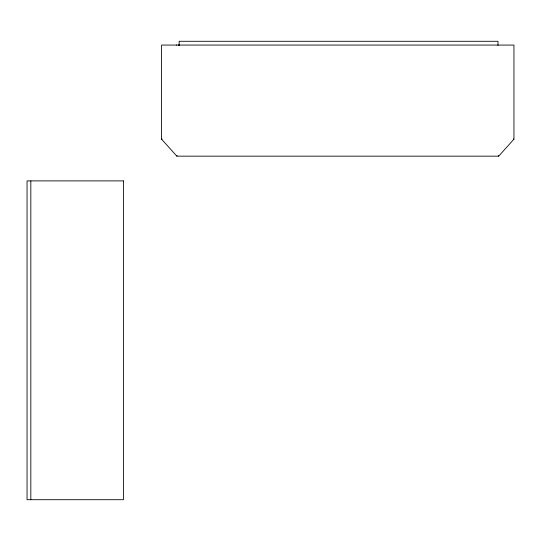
<?xml version="1.0" encoding="UTF-8"?>
<svg xmlns="http://www.w3.org/2000/svg" width="541" height="541" viewBox="0 0 541 541"><rect width="100%" height="100%" fill="white"/><g stroke="black" fill="none" stroke-linecap="round" stroke-linejoin="round"><path stroke-width="0.81" d="M161.57 139.186L161.57 45.065L513.943 45.072L513.95 139.186L498.667 156.166L176.853 156.16L161.57 139.186L162.124 138.976M176.853 156.16L177.096 155.612M176.278 45.065L176.562 45.065M178.327 45.065L179.166 45.065M513.395 138.976L513.943 139.186M498.423 155.612L498.667 156.16M497.984 45.498L497.984 41.292L179.166 41.292L179.166 45.498M30.83 180.89L30.83 499.708M123.402 180.89L27.05 180.89L27.05 499.708L123.402 499.708L123.402 180.89"/></g></svg>
